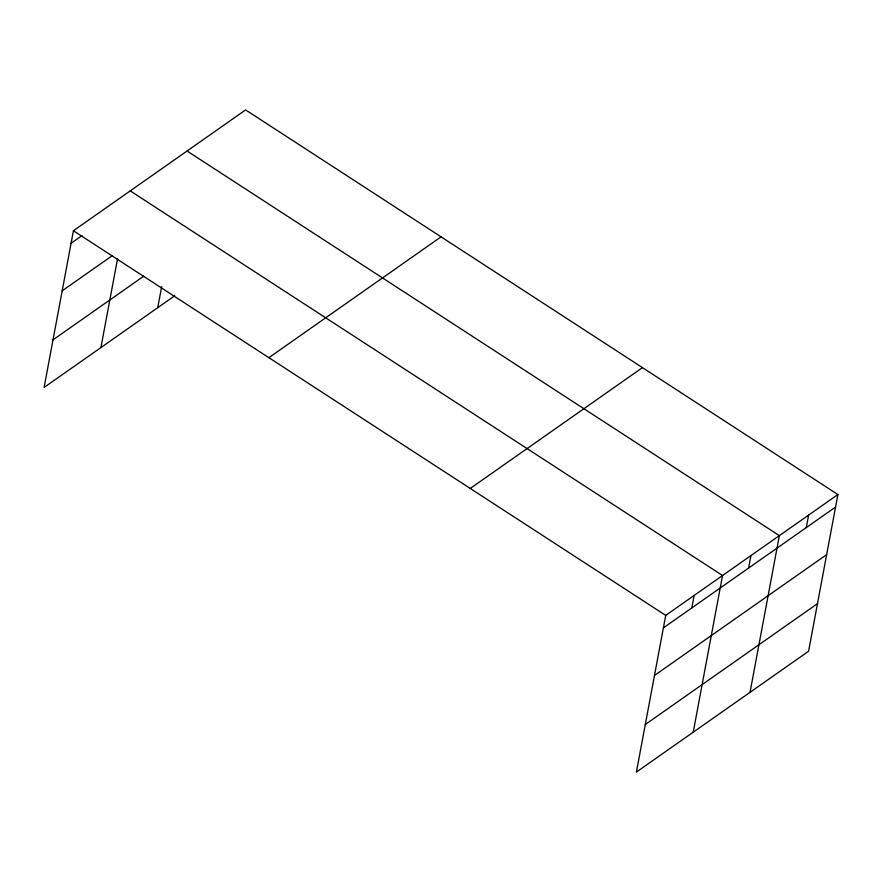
<?xml version="1.0" encoding="UTF-8"?>
<svg xmlns="http://www.w3.org/2000/svg" width="882" height="882" viewBox="0 0 882 882"><rect width="100%" height="100%" fill="white"/><g stroke="black" fill="none" stroke-linecap="round" stroke-linejoin="round"><path stroke-width="1.32" d="M837.9 494.548L665.723 615.393L636.396 772.081L808.573 651.247L837.9 494.548L245.604 109.919L73.426 230.753L44.1 387.452L174.625 295.845M100.923 347.574L117.515 258.911M157.735 307.697L161.693 286.551M691.797 607.941L694.134 595.449M693.219 732.203L722.545 575.516L130.238 190.887M748.609 568.063L750.946 555.572M750.031 692.326L779.357 535.639L187.061 151.009M806.291 527.579L808.629 515.099M71.089 243.245L82.015 235.582M62.181 290.828L112.444 255.56M53.008 339.857L143.7 276.209M268.878 357.684L441.055 236.85M470.26 488.463L642.438 367.629M663.385 627.874L835.563 507.04M654.477 675.458L826.654 554.624M645.304 724.497L817.482 603.652M73.426 230.753L665.723 615.393"/></g></svg>
